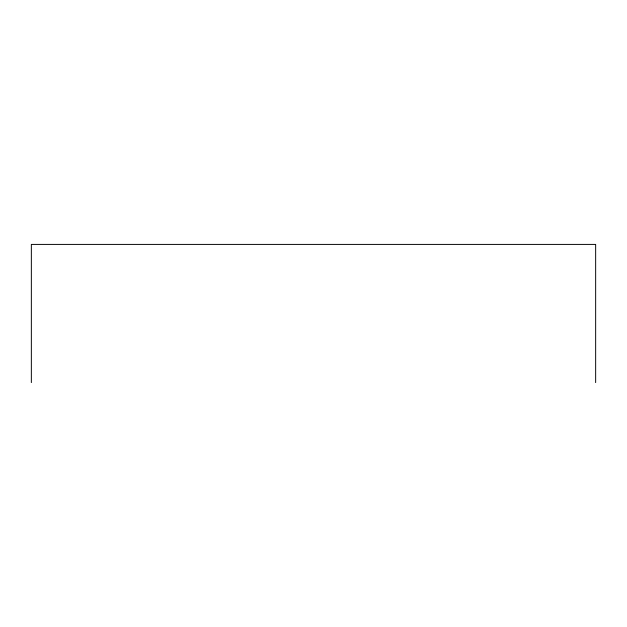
<?xml version="1.0" encoding="UTF-8"?>
<svg xmlns="http://www.w3.org/2000/svg" width="627" height="627" viewBox="0 0 627 627"><rect width="100%" height="100%" fill="white"/><g stroke="black" fill="none" stroke-linecap="round" stroke-linejoin="round"><path stroke-width="0.94" d="M595.65 382.588L595.65 244.412L31.35 244.412L31.35 382.588"/></g></svg>
